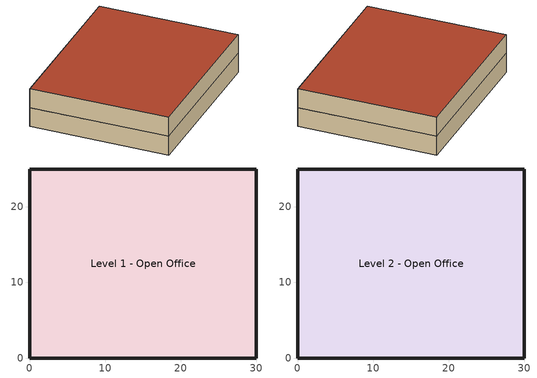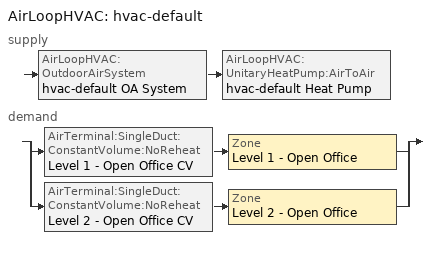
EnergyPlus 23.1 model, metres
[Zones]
Level 1 - Open Office
 floor ground (constr-slab): 0,25 30,25 30,0 0,0 z0
 wall outside (constr-wall): 0,0 30,0 30,25 0,25 0,0 z0:3.6
Level 2 - Open Office
 floor to Level 1 - Open Office (constr-default-interiorfloor): 0,25 30,25 30,0 0,0 z3.6
 wall outside (constr-wall): 0,0 30,0 30,25 0,25 0,0 z3.6:7.2
 roof outside (constr-roof): 0,0 30,0 30,25 0,25 z7.2
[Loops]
AirLoopHVAC 'hvac-default'
 supply: AirLoopHVAC:OutdoorAirSystem 'hvac-default OA System' > AirLoopHVAC:UnitaryHeatPump:AirToAir 'hvac-default Heat Pump'
 demand: split
  | AirTerminal:SingleDuct:ConstantVolume:NoReheat 'Level 1 - Open Office CV' > Zone 'Level 1 - Open Office'
  | AirTerminal:SingleDuct:ConstantVolume:NoReheat 'Level 2 - Open Office CV' > Zone 'Level 2 - Open Office'
[Building]
Office Building: North Axis {deg}=0
[Site:Location]
Tucson AZ: Latitude {deg}=32.22174; Longitude {deg}=-110.926; Time Zone {hr}=-7; Elevation {m}=758
[SizingPeriod:DesignDay] Day of Month=21; Dry-Bulb Temperature Range Modifier Type=DefaultMultipliers; Humidity Condition Type=WetBulb; Barometric Pressure {Pa}=91810; Rain Indicator=No; Snow Indicator=No; Daylight Saving Time Indicator=No
Name | Month | Day Type | Maximum Dry-Bulb Temperature {C} | Daily Dry-Bulb Temperature Range {deltaC} | Wetbulb or DewPoint at Maximum Dry-Bulb {C} | Daily Wet-Bulb Temperature Range {deltaC} | Wind Speed {m/s} | Wind Direction {deg} | Solar Model Indicator | ASHRAE Clear Sky Optical Depth for Beam Irradiance (taub) | ASHRAE Clear Sky Optical Depth for Diffuse Irradiance (taud) | Sky Clearness
Tucson-Davis-Monthan.AFB Ann Clg .4% Condns DB=>MWB | 6 | SummerDesignDay | 40.8 | 16.9 | 18.6 | 6 | 4.6 | 310 | ASHRAETau2017 | 0.357 | 2.321
Tucson-Davis-Monthan.AFB Ann Htg 99.6% Condns DB | 12 | WinterDesignDay | 0.1 | 0 | 0.1 |  | 2.4 | 140 | ASHRAEClearSky |  |  | 0
[Site:GroundTemperature:BuildingSurface]
18, 18, 18, 18, 18, 18, 18, 18, 18, 18, 18, 18
[Material]
Name | Roughness | Thickness {m} | Conductivity {W/m-K} | Density {kg/m3} | Specific Heat {J/kg-K}
mat-s1 | MediumRough | 0.1524 | 1.95 | 2240 | 900
mat-lib-m01-100mm-brick | MediumRough | 0.1016 | 0.89 | 1920 | 790
mat-lib-i02-50mm-insulation-board | MediumRough | 0.0508 | 0.03 | 43 | 1210
mat-lib-g01a-19mm-gypsum-board | MediumSmooth | 0.019 | 0.16 | 800 | 1090
mat-lib-f16-acoustic-tile | MediumSmooth | 0.0191 | 0.06 | 368 | 590
mat-lib-m14a-100mm-heavyweight-concrete; mat-r3 | MediumRough | 0.1016 | 1.95 | 2240 | 900
mat-r1 | Rough | 0.0095 | 0.16 | 1120 | 1460
mat-r2 | MediumRough | 0.0762 | 0.03 | 43 | 1210
[Construction]
constr-slab: mat-s1
constr-wall: mat-lib-m01-100mm-brick, mat-lib-i02-50mm-insulation-board, mat-lib-f04-wall-air-space-resistance, mat-lib-g01a-19mm-gypsum-board
constr-default-interiorfloor: mat-lib-f16-acoustic-tile, mat-lib-f05-ceiling-air-space-resistance, mat-lib-m14a-100mm-heavyweight-concrete
constr-roof: mat-r1, mat-r2, mat-r3
[Material:NoMass] Roughness=MediumRough
Name | Thermal Resistance {m2-K/W}
mat-lib-f04-wall-air-space-resistance | 0.15
mat-lib-f05-ceiling-air-space-resistance | 0.18
[Zone] Volume {m3}=2700; Floor Area {m2}=750
Level 1 - Open Office; Level 2 - Open Office
[ZoneInfiltration:DesignFlowRate] Schedule=Always On; Design Flow Rate Calculation Method=Flow/ExteriorWallArea; Flow Rate per Exterior Surface Area {m3/s-m2}=0.00056896
Name | Zone or ZoneList or Space or SpaceList
Level 1 - Open Office Infiltration | Level 1 - Open Office
Level 2 - Open Office Infiltration | Level 2 - Open Office
[People] Number of People Schedule=sch-lib-office-occupancy; Number of People Calculation Method=People; Number of People=75; Activity Level Schedule=Activity 120 W
Name | Zone or ZoneList or Space or SpaceList
Level 1 - Open Office People | Level 1 - Open Office
Level 2 - Open Office People | Level 2 - Open Office
[Lights] Schedule=sch-lib-office-lighting; Design Level Calculation Method=Watts/Area; Watts per Zone Floor Area {W/m2}=8
Name | Zone or ZoneList or Space or SpaceList
Level 1 - Open Office Lights | Level 1 - Open Office
Level 2 - Open Office Lights | Level 2 - Open Office
[ElectricEquipment] Schedule=sch-lib-office-occupancy; Design Level Calculation Method=Watts/Area; Watts per Zone Floor Area {W/m2}=10
Name | Zone or ZoneList or Space or SpaceList
Level 1 - Open Office Equipment | Level 1 - Open Office
Level 2 - Open Office Equipment | Level 2 - Open Office
[ThermostatSetpoint:DualSetpoint] Heating Setpoint Temperature Schedule=sch-sp-heating-1; Cooling Setpoint Temperature Schedule=sch-sp-cooling-1
Level 1 - Open Office Thermostat Dual SP Control; Level 2 - Open Office Thermostat Dual SP Control
[ZoneControl:Thermostat] Control Type Schedule=HVACTemplate-Always 4
Name | Zone or ZoneList | Control
Level 1 - Open Office Thermostat | Level 1 - Open Office | Level 1 - Open Office Thermostat Dual SP Control
Level 2 - Open Office Thermostat | Level 2 - Open Office | Level 2 - Open Office Thermostat Dual SP Control
[DesignSpecification:OutdoorAir] Outdoor Air Method=Flow/Area; Outdoor Air Flow per Person {m3/s}=0.00944; Outdoor Air Flow per Zone Floor Area {m3/s-m2}=0.000432; Outdoor Air Flow per Zone {m3/s}=0
SZ DSOA Level 1 - Open Office; SZ DSOA Level 2 - Open Office
[Sizing:Zone] Zone Cooling Design Supply Air Temperature Input Method=SupplyAirTemperature; Zone Cooling Design Supply Air Temperature {C}=12.8; Zone Cooling Design Supply Air Temperature Difference {delta C}=11.11; Zone Heating Design Supply Air Temperature Input Method=SupplyAirTemperature; Zone Heating Design Supply Air Temperature {C}=50; Zone Cooling Design Supply Air Humidity Ratio {kg-H20/kg-air}=0.008; Zone Heating Design Supply Air Humidity Ratio {kg-H2O/kg-air}=0.008; Cooling Design Air Flow Method=DesignDay; Cooling Design Air Flow Rate {m3/s}=0; Cooling Minimum Air Flow Fraction=0; Heating Design Air Flow Method=DesignDay; Heating Design Air Flow Rate {m3/s}=0; Heating Maximum Air Flow Fraction=0
Name | Design Specification Outdoor Air Object | Design Specification Zone Air Distribution Object
Level 1 - Open Office | SZ DSOA Level 1 - Open Office | SZ DSZAD Level 1 - Open Office
Level 2 - Open Office | SZ DSOA Level 2 - Open Office | SZ DSZAD Level 2 - Open Office
[DesignSpecification:ZoneAirDistribution] Zone Air Distribution Effectiveness in Cooling Mode=1; Zone Air Distribution Effectiveness in Heating Mode=1
SZ DSZAD Level 1 - Open Office; SZ DSZAD Level 2 - Open Office
[Zone equipment]
Level 1 - Open Office: Level 1 - Open Office CV
Level 2 - Open Office: Level 2 - Open Office CV
[AirTerminal:SingleDuct:ConstantVolume:NoReheat] Maximum air flow rate {m3/s}=autosize
Level 1 - Open Office CV; Level 2 - Open Office CV
[Sizing:System]
hvac-default: Type of Load to Size On=Sensible; Design Outdoor Air Flow Rate {m3/s}=Autosize; Central Heating Maximum System Air Flow Ratio=1; Preheat Design Set Temperature {C}=7; Preheat Design Humidity Ratio {kg-H2O/kg-air}=0.008; Precool Design Temperature {C}=11; Precool Design Humidity Ratio {kg-H2O/kg-air}=0.008; Central Cooling Design Supply Air Temperature {C}=12.8; Central Heating Design Supply Air Temperature {C}=50; Sizing Option=NonCoincident; 100% Outdoor Air in Cooling=No; 100% Outdoor Air in Heating=No; Central Cooling Design Supply Air Humidity Ratio {kg-H2O/kg-air}=0.008; Central Heating Design Supply Air Humidity Ratio {kg-H2O/kg-air}=0.008; Cooling Supply Air Flow Rate Method=DesignDay; Cooling Supply Air Flow Rate {m3/s}=0; Heating Supply Air Flow Rate Method=DesignDay; Heating Supply Air Flow Rate {m3/s}=0; System Outdoor Air Method=ZoneSum; Zone Maximum Outdoor Air Fraction=1; Cooling Design Capacity Method=CoolingDesignCapacity; Cooling Design Capacity {W}=autosize; Heating Design Capacity Method=HeatingDesignCapacity; Heating Design Capacity {W}=autosize; Central Cooling Capacity Control Method=OnOff
[AirLoopHVAC]
hvac-default: Design Supply Air Flow Rate {m3/s}=autosize
[AvailabilityManager:NightCycle]
hvac-default Availability: Applicability Schedule=HVACTemplate-Always 1; Fan Schedule=HVACTemplate-Always 1; Control Type=StayOff; Thermostat Tolerance {deltaC}=0.2; Cycling Run Time Control Type=FixedRunTime; Cycling run time {s}=3600
[AirLoopHVAC:UnitaryHeatPump:AirToAir]
hvac-default Heat Pump: Cooling Supply Air Flow Rate=Autosize; Heating Supply Air Flow Rate=Autosize; No Load Supply Air Flow Rate=Autosize; Controlling Zone or Thermostat Location=Level 1 - Open Office; Supply Air Fan=hvac-default Supply Fan; Heating Coil=hvac-default HP Heating Coil; Cooling Coil=hvac-default Cooling Coil; Supplemental Heating Coil=hvac-default Sup Heat Coil; Maximum Supply Air Temperature from Supplemental Heater=Autosize; Maximum Outdoor Dry-Bulb Temperature for Supplemental Heater Operation=21; Fan Placement=BlowThrough; Supply Air Fan Operating Mode Schedule=HVAC Continuous Fan
[Coil:Heating:DX:SingleSpeed]
hvac-default HP Heating Coil: Rated Total Heating Capacity {W}=Autosize; Rated COP=2.75; Rated Air Flow Rate {m3/s}=autosize; Total Heating Capacity Function of Temperature Curve=hvac-default HP Heating Coil Cap-FT; Total Heating Capacity Function of Flow Fraction Curve=hvac-default HP Heating Coil Cap-FF; Energy Input Ratio Function of Temperature Curve=hvac-default HP Heating Coil EIR-FT; Energy Input Ratio Function of Flow Fraction Curve=hvac-default HP Heating Coil EIR-FF; Part Load Fraction Correlation Curve=hvac-default HP Heating Coil PLF; Defrost Energy Input Ratio Function of Temperature Curve=hvac-default HP Heating Coil DefrEIR-FT; Minimum Outdoor Dry-Bulb Temperature for Compressor Operation {C}=-8; Maximum Outdoor Dry-Bulb Temperature for Defrost Operation {C}=5; Crankcase Heater Capacity {W}=0; Maximum Outdoor Dry-Bulb Temperature for Crankcase Heater Operation {C}=0; Defrost Strategy=ReverseCycle; Defrost Control=Timed; Defrost Time Period Fraction=0.058333; Resistive Defrost Heater Capacity {W}=autosize
[Coil:Heating:Fuel]
hvac-default Sup Heat Coil: Fuel Type=NaturalGas; Gas Burner Efficiency=0.8; Nominal Capacity of the Coil {W}=Autosize; Parasitic Electric Load {W}=0; Part load fraction correlation (function of part load ratio)=hvac-default Sup Heating Coil PLF-FPLR; Parasitic Gas Load {W}=0
[Coil:Cooling:DX:SingleSpeed]
hvac-default Cooling Coil: Gross Rated Total Cooling Capacity {W}=Autosize; Gross Rated Sensible Heat Ratio=Autosize; Rated COP=3; Rated Air Flow Rate {m3/s}=autosize; Total Cooling Capacity Function of Temperature Curve=hvac-default Cool Coil Cap-FT; Total Cooling Capacity Function of Flow Fraction Curve=hvac-default Cool Coil Cap-FF; Energy Input Ratio Function of Temperature Curve=hvac-default Cool Coil EIR-FT; Energy Input Ratio Function of Flow Fraction Curve=hvac-default Cool Coil EIR-FF; Part Load Fraction Correlation Curve=hvac-default Cool Coil PLF; Nominal Time for Condensate Removal to Begin=0; Ratio of Initial Moisture Evaporation Rate and Steady State Latent Capacity=0; Maximum Cycling Rate=0; Latent Capacity Time Constant=0; Condenser Type=AirCooled; Evaporative Condenser Effectiveness=0; Evaporative Condenser Pump Rated Power Consumption=0; Crankcase Heater Capacity=0; Maximum Outdoor Dry-Bulb Temperature for Crankcase Heater Operation=10
[Fan:OnOff]
hvac-default Supply Fan: Availability Schedule=HVACTemplate-Always 1; Fan Efficiency=0.7; Pressure Rise {Pa}=600; Maximum Flow Rate {m3/s}=autosize; Motor Efficiency=0.9; Motor in Airstream Fraction=1
[SetpointManager:SingleZone:Cooling]
hvac-default Economizer Supply Air Temp Manager: Control Variable=Temperature; minimum supply air temperature {C}=13; maximum supply air temperature {C}=45; Control Zone=Level 1 - Open Office; Setpoint Node or NodeList=hvac-default Air Loop Outlet
[SetpointManager:MixedAir]
hvac-default Cooling Coil Air Temp Manager: Control Variable=Temperature; Setpoint Node or NodeList=hvac-default Mixed Air Outlet
[Controller:OutdoorAir]
hvac-default OA Controller: Minimum Outdoor Air Flow Rate {m3/s}=Autosize; Maximum Outdoor Air Flow Rate {m3/s}=Autosize; Economizer Control Type=NoEconomizer; Economizer Control Action Type=ModulateFlow; Lockout Type=NoLockout; Minimum Limit Type=FixedMinimum
[Schedule:Compact]
sch-lib-office-occupancy: Through: 12/31, For: Monday Tuesday Wednesday Thursday Friday SummerDesignDay, Until: 06:00, 0, Until: 07:00, 0.1, Until: 08:00, 0.2, Until: 12:00, 0.95, Until: 13:00, 0.5, Until: 17:00, 0.95, Until: 18:00, 0.3, Until: 22:00, 0.1, Until: 24:00, 0.05, For: Saturday WinterDesignDay, Until: 06:00, 0, Until: 08:00, 0.1, Until: 12:00, 0.3, Until: 17:00, 0.1, Until: 19:00, 0.05, Until: 24:00, 0, For: Sunday Holiday, Until: 06:00, 0, Until: 18:00, 0.05, Until: 24:00, 0, For: AllOtherDays, Until: 06:00, 0, Until: 18:00, 0.05, Until: 24:00, 0
sch-lib-office-lighting: Through: 12/31, For: Monday Tuesday Wednesday Thursday Friday SummerDesignDay, Until: 05:00, 0.05, Until: 07:00, 0.1, Until: 08:00, 0.3, Until: 17:00, 0.9, Until: 18:00, 0.5, Until: 20:00, 0.3, Until: 22:00, 0.2, Until: 23:00, 0.1, Until: 24:00, 0.05, For: Saturday WinterDesignDay, Until: 06:00, 0.05, Until: 08:00, 0.1, Until: 12:00, 0.3, Until: 17:00, 0.15, Until: 24:00, 0.05, For: Sunday Holiday, Until: 24:00, 0.05, For: AllOtherDays, Until: 24:00, 0.05
sch-sp-heating-1: Through: 12/31, For: Monday Tuesday Wednesday Thursday Friday, Until: 06:00, 15.56, Until: 19:00, 21.11, Until: 24:00, 15.56, For: Saturday Sunday Holiday SummerDesignDay, Until: 24:00, 15.56, For: WinterDesignDay, Until: 24:00, 21.11, For: AllOtherDays, Until: 24:00, 15.56
sch-sp-cooling-1: Through: 12/31, For: Monday Tuesday Wednesday Thursday Friday, Until: 06:00, 29.44, Until: 18:00, 23.89, Until: 24:00, 29.44, For: Saturday Sunday Holiday WinterDesignDay, Until: 24:00, 29.44, For: SummerDesignDay, Until: 24:00, 23.89, For: AllOtherDays, Until: 24:00, 29.44
Activity 120 W: Through: 12/31, For: AllDays, Until: 24:00, 120
Always On; HVAC Continuous Fan; HVACTemplate-Always 1: Through: 12/31, For: AllDays, Until: 24:00, 1
HVACTemplate-Always 4: Through: 12/31, For: AllDays, Until: 24:00, 4
[Curve:Cubic]
Name | Coefficient1 Constant | Coefficient2 x | Coefficient3 x**2 | Coefficient4 x**3 | Minimum Value of x | Maximum Value of x
hvac-default HP Heating Coil Cap-FT | 0.758746 | 0.027626 | 0.000148716 | 3.4992e-06 | -20 | 20
hvac-default HP Heating Coil Cap-FF | 0.84 | 0.16 | 0 | 0 | 0.5 | 1.5
hvac-default HP Heating Coil EIR-FT | 1.19248 | -0.0300438 | 0.00103745 | -2.3328e-05 | -20 | 20
hvac-default Sup Heating Coil PLF-FPLR | 0.8 | 0.2 | 0 | 0 | 0 | 1
[Curve:Quadratic]
Name | Coefficient1 Constant | Coefficient2 x | Coefficient3 x**2 | Minimum Value of x | Maximum Value of x
hvac-default HP Heating Coil EIR-FF | 1.3824 | -0.4336 | 0.0512 | 0 | 1
hvac-default HP Heating Coil PLF | 0.75 | 0.25 | 0 | 0 | 1
hvac-default Cool Coil Cap-FF | 0.8 | 0.2 | 0 | 0.5 | 1.5
hvac-default Cool Coil EIR-FF | 1.1552 | -0.1808 | 0.0256 | 0.5 | 1.5
hvac-default Cool Coil PLF | 0.85 | 0.15 | 0 | 0 | 1
[Curve:Biquadratic]
Name | Coefficient1 Constant | Coefficient2 x | Coefficient3 x**2 | Coefficient4 y | Coefficient5 y**2 | Coefficient6 x*y | Minimum Value of x | Maximum Value of x | Minimum Value of y | Maximum Value of y
hvac-default HP Heating Coil DefrEIR-FT | 1 | 0 | 0 | 0 | 0 | 0 | 0 | 50 | 0 | 50
hvac-default Cool Coil Cap-FT | 0.942588 | 0.00954335 | 0.00068377 | -0.0110427 | 5.249e-06 | -9.72e-06 | 12.77778 | 23.88889 | 18 | 46.11111
hvac-default Cool Coil EIR-FT | 0.342414 | 0.034885 | -0.0006237 | 0.00497722 | 0.000437951 | -0.000728028 | 12.77778 | 23.88889 | 18 | 46.11111
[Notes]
IDF written by gbxml2idf 0.5 (M4) (no date here: the same input gives the same text)
gbXML: output4.assembled.gbxml (sha256 afcce50b557862ec069281626a5fe26145f6cfc5658dbeb4d0465472edb86811)
notes: output4.pipeline_notes.xml
every object carries its source: stated | derived | assumed | user | reference | EnergyPlus default
source: derived; EnergyPlus 23.1 (the schema in use)
---------- Simulation parameters ----------------------------------------
source: derived; sizing only when an HVAC fragment with sizing objects is inserted (zone and system sizing; plant sizing only when it has Sizing:Plant); the weather-file run period is the simulation
source: stated; gbXML: bldg-1; North Axis = CADModelAzimuth of the gbXML; terrain, convergence and warm-up fields are left blank = EnergyPlus defaults
source: EnergyPlus default (schema)
source: derived; the gbXML polygons are counterclockwise seen from outside, in absolute coordinates
source: assumed (notes RunPeriod); no year (typical weather); the start day is a Friday as on 2021-01-01
source: derived (notes Holidays); 2021-01-01
source: derived (notes Holidays); 2021-01-18
source: derived (notes Holidays); 2021-02-15
source: derived (notes Holidays); 2021-05-31
source: derived (notes Holidays); 2021-07-04
source: derived (notes Holidays); 2021-09-06
source: derived (notes Holidays); 2021-10-11
source: derived (notes Holidays); 2021-11-11
source: derived (notes Holidays); 2021-11-25
source: derived (notes Holidays); 2021-12-25
source: stated (gbXML Surface SlabOnGrade); gbXML: surf-sp-main-L1-floor-1
